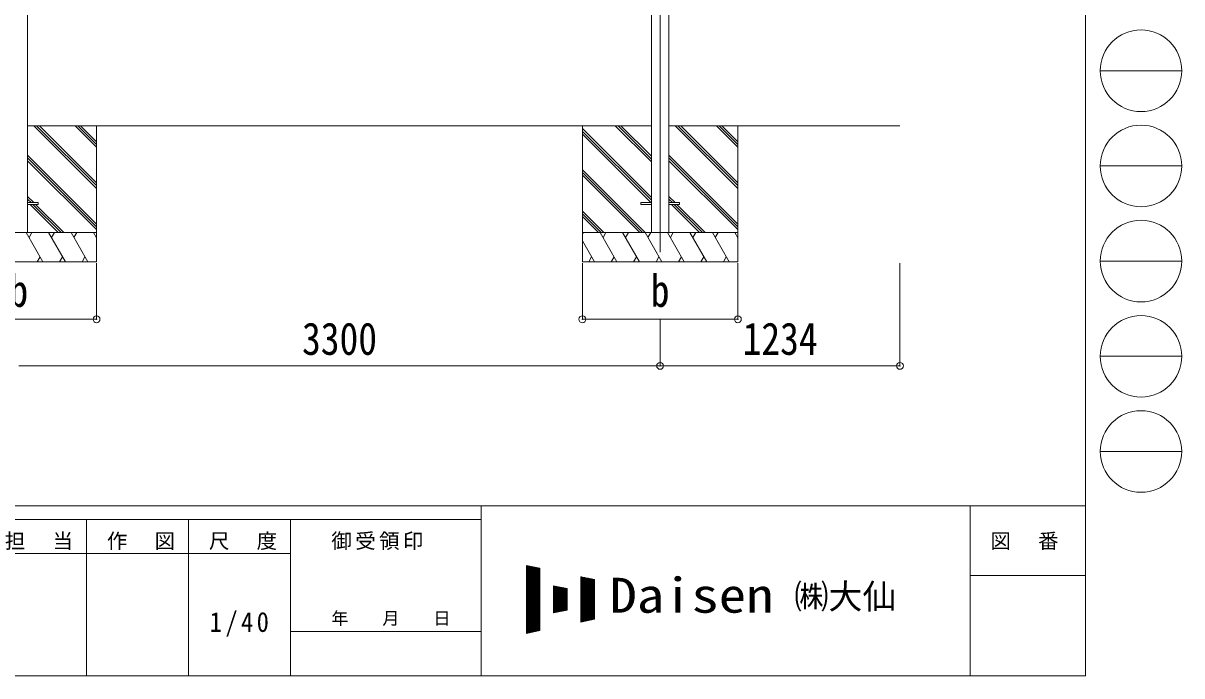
# Model space of a CAD drawing. Units: millimetres at full size. Extents: x -9783 to 9892, y -6828 to 6752.
# Drawn here: x 3930 to 9892, y -6828 to -3468 of the extents above; entities that cross this region are included whole.
import ezdxf
from ezdxf.enums import TextEntityAlignment as Align

# ---------------------------------------------------------------- set-up
doc = ezdxf.new("R2010")
doc.units = ezdxf.units.MM
doc.header["$LTSCALE"] = 35
doc.header["$PDMODE"] = 32
doc.header["$PDSIZE"] = 35
for name, color, linetype, lineweight in [('0-0_0', 7, 'Continuous', 9), ('0-1_本体', 4, 'Continuous', 9), ('0-2_部品', 7, 'Continuous', 9), ('0-8_PARTS2', 2, 'Continuous', 9), ('0-A_寸法', 6, 'Continuous', 9), ('F-0_240', 7, 'Continuous', 9)]:
    doc.layers.add(name, color=color, linetype=linetype, lineweight=lineweight)
doc.styles.add('ＭＳ ゴシック', font='')
doc.styles.get('ＭＳ ゴシック').set_extended_font_data('MS Gothic')

msp = doc.modelspace()

# ---------------------------------------------------------------- linework, layer by layer
at = {"layer": '0-0_0'}
for p, q in [((7162.16, -3996.32), (3952.56, -3996.32)), ((4307.36, -4318.78), (3984.89, -3996.32)), ((4307.36, -4304.64), (3999.04, -3996.32)), ((4307.36, -4290.49), (4013.18, -3996.32)), ((4307.36, -4106.65), (4197.03, -3996.32)), ((4307.36, -4092.51), (4211.17, -3996.32)), ((4307.36, -4078.36), (4225.31, -3996.32)), ((4307.36, -3996.32), (4307.36, -4696.32)), ((6807.36, -3996.32), (6807.36, -4696.32)), ((7162.16, -4365.79), (6807.36, -4011)), ((7162.16, -4379.94), (6807.36, -4025.14)), ((7159.9, -4391.82), (6807.36, -4039.28)), ((7162.16, -4181.95), (6976.53, -3996.32)), ((7162.16, -4167.81), (6990.67, -3996.32)), ((7162.16, -4153.66), (7004.81, -3996.32)), ((8441.36, -3996.32), (7252.56, -3996.32)), ((7607.36, -4318.78), (7284.89, -3996.32)), ((7607.36, -4304.64), (7299.04, -3996.32)), ((7607.36, -4290.49), (7313.18, -3996.32)), ((7607.36, -4106.65), (7497.03, -3996.32)), ((7607.36, -4092.51), (7511.17, -3996.32)), ((7607.36, -4078.36), (7525.31, -3996.32)), ((7607.36, -3996.32), (7607.36, -4696.32)), ((4307.36, -4502.63), (3952.56, -4147.83)), ((4307.36, -4516.77), (3952.56, -4161.97)), ((7607.36, -4502.63), (7252.56, -4147.83)), ((7607.36, -4516.77), (7252.56, -4161.97)), ((4307.36, -4530.91), (3952.56, -4176.11)), ((7130.55, -4546.32), (6807.36, -4223.13)), ((7607.36, -4530.91), (7252.56, -4176.11)), ((7116.41, -4546.32), (6807.36, -4237.27)), ((7102.26, -4546.32), (6807.36, -4251.41)), ((3984.42, -4391.82), (3952.56, -4359.96)), ((3970.27, -4391.82), (3952.56, -4374.1)), ((3956.13, -4391.82), (3952.56, -4388.24)), ((4110.63, -4546.32), (3965.13, -4400.82)), ((4124.77, -4546.32), (3979.27, -4400.82)), ((4138.92, -4546.32), (3993.42, -4400.82)), ((7284.42, -4391.82), (7252.56, -4359.96)), ((7270.27, -4391.82), (7252.56, -4374.1)), ((7256.13, -4391.82), (7252.56, -4388.24)), ((7410.63, -4546.32), (7265.13, -4400.82)), ((7424.77, -4546.32), (7279.27, -4400.82)), ((7438.92, -4546.32), (7293.42, -4400.82)), ((6918.42, -4546.32), (6807.36, -4435.26)), ((6904.27, -4546.32), (6807.36, -4449.4)), ((6890.13, -4546.32), (6807.36, -4463.54)), ((3507.36, -4546.32), (4307.36, -4546.32)), ((4031.67, -4696.32), (3945.07, -4546.32)), ((3960.07, -4572.3), (3975.07, -4546.32)), ((4147.14, -4696.32), (4060.54, -4546.32)), ((4075.54, -4572.3), (4090.54, -4546.32)), ((4262.61, -4696.32), (4176.01, -4546.32)), ((4191.01, -4572.3), (4206.01, -4546.32)), ((4307.36, -4573.82), (4291.48, -4546.32)), ((6807.36, -4546.32), (7607.36, -4546.32)), ((6813.19, -4546.32), (6807.36, -4556.42)), ((6869.79, -4696.32), (6807.36, -4588.18)), ((6985.26, -4696.32), (6898.66, -4546.32)), ((6928.66, -4546.32), (6913.66, -4572.3)), ((7100.73, -4696.32), (7014.13, -4546.32)), ((7029.13, -4572.3), (7044.13, -4546.32)), ((7216.2, -4696.32), (7129.6, -4546.32)), ((7144.6, -4572.3), (7159.6, -4546.32)), ((7331.67, -4696.32), (7245.07, -4546.32)), ((7260.07, -4572.3), (7275.07, -4546.32)), ((7447.14, -4696.32), (7360.54, -4546.32)), ((7375.54, -4572.3), (7390.54, -4546.32)), ((7562.61, -4696.32), (7476.01, -4546.32)), ((7491.01, -4572.3), (7506.01, -4546.32)), ((7607.36, -4573.82), (7591.48, -4546.32)), ((4307.36, -4696.32), (3507.36, -4696.32)), ((4016.67, -4670.34), (4001.67, -4696.32)), ((4132.14, -4670.34), (4117.14, -4696.32)), ((4247.61, -4670.34), (4232.61, -4696.32)), ((7607.36, -4696.32), (6807.36, -4696.32)), ((6854.79, -4670.34), (6839.79, -4696.32)), ((6970.26, -4670.34), (6955.26, -4696.32)), ((7085.73, -4670.34), (7070.73, -4696.32)), ((7201.2, -4670.34), (7186.2, -4696.32)), ((7316.67, -4670.34), (7301.67, -4696.32)), ((7432.14, -4670.34), (7417.14, -4696.32)), ((7547.61, -4670.34), (7532.61, -4696.32))]:
    msp.add_line(p, q, dxfattribs=at)
at = {"layer": '0-1_本体'}
for p, q in [((3952.56, -1369.51), (3952.56, -4545.89)), ((7162.16, -1369.51), (7162.16, -4545.89)), ((7252.56, -1369.51), (7252.56, -4545.87))]:
    msp.add_line(p, q, dxfattribs=at)
at = {"layer": '0-2_部品', "color": 4}
for p, q in [((3952.56, -4391.82), (4007.36, -4391.82)), ((3952.56, -4400.82), (4007.36, -4400.82)), ((4007.36, -4391.82), (4007.36, -4400.82)), ((7107.76, -4391.82), (7162.56, -4391.82)), ((7252.56, -4391.82), (7307.36, -4391.82)), ((7252.56, -4400.82), (7307.36, -4400.82)), ((7307.36, -4391.82), (7307.36, -4400.82))]:
    msp.add_line(p, q, dxfattribs=at)
msp.add_lwpolyline([(7107.76, -4391.82), (7107.76, -4400.82), (7162.56, -4400.82)], dxfattribs=at)
at = {"layer": '0-8_PARTS2'}
msp.add_line((7207.36, -1396.32), (7207.36, -4646.32), dxfattribs=at)
at = {"layer": '0-A_寸法'}
for p, q in [((4307.36, -4992.7), (4307.36, -4703.74)), ((6807.36, -4992.7), (6807.36, -4703.74)), ((7607.36, -4992.7), (7607.36, -4703.74)), ((8441.36, -5232.68), (8441.36, -4703.74)), ((3507.36, -4992.7), (4307.36, -4992.7)), ((6807.36, -4992.7), (7607.36, -4992.7)), ((7207.36, -5232.68), (7207.36, -4992.7)), ((7207.36, -5232.68), (7207.36, -4992.7)), ((3907.36, -5232.68), (7207.36, -5232.68)), ((7207.36, -5232.68), (8441.36, -5232.68))]:
    msp.add_line(p, q, dxfattribs=at)
for p in [(4307.36, -4992.7), (6807.36, -4992.7), (7607.36, -4992.7), (7207.36, -5232.68), (8441.36, -5232.68)]:
    msp.add_point(p, dxfattribs=at)
at = {"layer": 'F-0_240', "color": 5}
for p, q in [((9396.97, 6751.9), (9396.97, -6828.1)), ((-9783.03, -5953.1), (9396.97, -5953.1)), ((6285.75, -5953.1), (6285.75, -6828.1)), ((8801.97, -5953.1), (8801.97, -6828.1)), ((-9783.03, -6023.1), (6285.75, -6023.1)), ((4255.75, -6023.1), (4255.75, -6828.1)), ((4780.75, -6023.1), (4780.75, -6828.1)), ((5305.75, -6023.1), (5305.75, -6828.1)), ((3205.75, -6198.1), (5305.75, -6198.1)), ((8801.97, -6311.85), (9396.97, -6311.85)), ((5305.75, -6600.6), (6285.75, -6600.6)), ((-9783.03, -6828.1), (9396.97, -6828.1))]:
    msp.add_line(p, q, dxfattribs=at)
at = {"layer": 'F-0_240', "color": 4}
for p, q in [((9471.77, -3713.1), (9891.77, -3713.1)), ((9471.77, -4203.1), (9891.77, -4203.1)), ((9471.77, -4693.1), (9891.77, -4693.1)), ((9471.77, -5183.1), (9891.77, -5183.1)), ((9471.77, -5673.1), (9891.77, -5673.1))]:
    msp.add_line(p, q, dxfattribs=at)
at = {"layer": 'F-0_240'}
for p, q in [((6519.04, -6259.47), (6589.04, -6274.05)), ((6519.04, -6259.47), (6519.04, -6609.47)), ((6521.12, -6609.03), (6521.12, -6259.9)), ((6519.04, -6262.76), (6534.85, -6262.76)), ((6519.04, -6266.26), (6551.65, -6266.26)), ((6519.04, -6269.76), (6568.45, -6269.76)), ((6519.04, -6273.26), (6585.25, -6273.26)), ((6519.04, -6276.76), (6589.04, -6276.76)), ((6519.04, -6280.26), (6589.04, -6280.26)), ((6519.04, -6283.76), (6589.04, -6283.76)), ((6519.04, -6287.26), (6589.04, -6287.26)), ((6519.04, -6290.76), (6589.04, -6290.76)), ((6519.04, -6294.26), (6589.04, -6294.26)), ((6519.04, -6297.76), (6589.04, -6297.76)), ((6519.04, -6301.26), (6589.04, -6301.26)), ((6519.04, -6304.76), (6589.04, -6304.76)), ((6519.04, -6308.26), (6589.04, -6308.26)), ((6519.04, -6311.76), (6589.04, -6311.76)), ((6519.04, -6315.26), (6589.04, -6315.26)), ((6519.04, -6318.76), (6589.04, -6318.76)), ((6524.62, -6608.3), (6524.62, -6260.63)), ((6528.12, -6607.58), (6528.12, -6261.36)), ((6531.62, -6606.85), (6531.62, -6262.09)), ((6535.12, -6606.12), (6535.12, -6262.81)), ((6538.62, -6605.39), (6538.62, -6263.54)), ((6542.12, -6604.66), (6542.12, -6264.27)), ((6545.62, -6603.93), (6545.62, -6265)), ((6549.12, -6603.2), (6549.12, -6265.73)), ((6552.62, -6602.47), (6552.62, -6266.46)), ((6556.12, -6601.74), (6556.12, -6267.19)), ((6559.62, -6601.01), (6559.62, -6267.92)), ((6563.12, -6600.28), (6563.12, -6268.65)), ((6566.62, -6599.55), (6566.62, -6269.38)), ((6570.12, -6598.83), (6570.12, -6270.11)), ((6573.62, -6598.1), (6573.62, -6270.84)), ((6577.12, -6597.37), (6577.12, -6271.56)), ((6580.62, -6596.64), (6580.62, -6272.29)), ((6584.12, -6595.91), (6584.12, -6273.02)), ((6587.62, -6595.18), (6587.62, -6273.75)), ((6589.04, -6274.05), (6589.04, -6594.88)), ((6799.04, -6317.8), (6869.04, -6332.38)), ((6799.04, -6317.8), (6799.04, -6551.13)), ((6799.04, -6318.76), (6803.65, -6318.76)), ((6801.12, -6550.7), (6801.12, -6318.23)), ((6804.62, -6549.97), (6804.62, -6318.96)), ((6519.04, -6322.26), (6589.04, -6322.26)), ((6519.04, -6325.76), (6589.04, -6325.76)), ((6519.04, -6329.26), (6589.04, -6329.26)), ((6519.04, -6332.76), (6589.04, -6332.76)), ((6519.04, -6336.26), (6589.04, -6336.26)), ((6519.04, -6339.76), (6589.04, -6339.76)), ((6519.04, -6343.26), (6589.04, -6343.26)), ((6519.04, -6346.76), (6589.04, -6346.76)), ((6519.04, -6350.26), (6589.04, -6350.26)), ((6519.04, -6353.76), (6589.04, -6353.76)), ((6519.04, -6357.26), (6589.04, -6357.26)), ((6519.04, -6360.76), (6589.04, -6360.76)), ((6519.04, -6364.26), (6589.04, -6364.26)), ((6519.04, -6367.76), (6589.04, -6367.76)), ((6519.04, -6371.26), (6589.04, -6371.26)), ((6519.04, -6374.76), (6589.04, -6374.76)), ((6519.04, -6378.26), (6589.04, -6378.26)), ((6659.04, -6364.47), (6729.04, -6379.05)), ((6659.04, -6364.47), (6659.04, -6504.47)), ((6659.04, -6367.76), (6674.85, -6367.76)), ((6659.04, -6371.26), (6691.65, -6371.26)), ((6659.04, -6374.76), (6708.45, -6374.76)), ((6659.04, -6378.26), (6725.25, -6378.26)), ((6661.12, -6504.03), (6661.12, -6364.9)), ((6664.62, -6503.3), (6664.62, -6365.63)), ((6668.12, -6502.58), (6668.12, -6366.36)), ((6671.62, -6501.85), (6671.62, -6367.09)), ((6675.12, -6501.12), (6675.12, -6367.81)), ((6678.62, -6500.39), (6678.62, -6368.54)), ((6682.12, -6499.66), (6682.12, -6369.27)), ((6685.62, -6498.93), (6685.62, -6370)), ((6689.12, -6498.2), (6689.12, -6370.73)), ((6692.62, -6497.47), (6692.62, -6371.46)), ((6696.12, -6496.74), (6696.12, -6372.19)), ((6699.62, -6496.01), (6699.62, -6372.92)), ((6703.12, -6495.28), (6703.12, -6373.65)), ((6706.62, -6494.55), (6706.62, -6374.38)), ((6710.12, -6493.83), (6710.12, -6375.11)), ((6713.62, -6493.1), (6713.62, -6375.84)), ((6717.12, -6492.37), (6717.12, -6376.56)), ((6720.62, -6491.64), (6720.62, -6377.29)), ((6724.12, -6490.91), (6724.12, -6378.02)), ((6727.62, -6490.18), (6727.62, -6378.75)), ((6729.04, -6379.05), (6729.04, -6489.88)), ((6799.04, -6322.26), (6820.45, -6322.26)), ((6799.04, -6325.76), (6837.25, -6325.76)), ((6799.04, -6329.26), (6854.05, -6329.26)), ((6799.04, -6332.76), (6869.04, -6332.76)), ((6799.04, -6336.26), (6869.04, -6336.26)), ((6799.04, -6339.76), (6869.04, -6339.76)), ((6799.04, -6343.26), (6869.04, -6343.26)), ((6799.04, -6346.76), (6869.04, -6346.76)), ((6799.04, -6350.26), (6869.04, -6350.26)), ((6799.04, -6353.76), (6869.04, -6353.76)), ((6799.04, -6357.26), (6869.04, -6357.26)), ((6799.04, -6360.76), (6869.04, -6360.76)), ((6799.04, -6364.26), (6869.04, -6364.26)), ((6799.04, -6367.76), (6869.04, -6367.76)), ((6799.04, -6371.26), (6869.04, -6371.26)), ((6799.04, -6374.76), (6869.04, -6374.76)), ((6799.04, -6378.26), (6869.04, -6378.26)), ((6808.12, -6549.24), (6808.12, -6319.69)), ((6811.62, -6548.51), (6811.62, -6320.42)), ((6815.12, -6547.78), (6815.12, -6321.15)), ((6818.62, -6547.05), (6818.62, -6321.88)), ((6822.12, -6546.33), (6822.12, -6322.61)), ((6825.62, -6545.6), (6825.62, -6323.34)), ((6829.12, -6544.87), (6829.12, -6324.06)), ((6832.62, -6544.14), (6832.62, -6324.79)), ((6836.12, -6543.41), (6836.12, -6325.52)), ((6839.62, -6542.68), (6839.62, -6326.25)), ((6843.12, -6541.95), (6843.12, -6326.98)), ((6846.62, -6541.22), (6846.62, -6327.71)), ((6850.12, -6540.49), (6850.12, -6328.44)), ((6853.62, -6539.76), (6853.62, -6329.17)), ((6857.12, -6539.03), (6857.12, -6329.9)), ((6860.62, -6538.3), (6860.62, -6330.63)), ((6864.12, -6537.58), (6864.12, -6331.36)), ((6867.62, -6536.85), (6867.62, -6332.09)), ((6869.04, -6332.38), (6869.04, -6536.55)), ((6519.04, -6381.76), (6589.04, -6381.76)), ((6519.04, -6385.26), (6589.04, -6385.26)), ((6519.04, -6388.76), (6589.04, -6388.76)), ((6519.04, -6392.26), (6589.04, -6392.26)), ((6519.04, -6395.76), (6589.04, -6395.76)), ((6519.04, -6399.26), (6589.04, -6399.26)), ((6519.04, -6402.76), (6589.04, -6402.76)), ((6519.04, -6406.26), (6589.04, -6406.26)), ((6519.04, -6409.76), (6589.04, -6409.76)), ((6519.04, -6413.26), (6589.04, -6413.26)), ((6519.04, -6416.76), (6589.04, -6416.76)), ((6519.04, -6420.26), (6589.04, -6420.26)), ((6519.04, -6423.76), (6589.04, -6423.76)), ((6519.04, -6427.26), (6589.04, -6427.26)), ((6519.04, -6430.76), (6589.04, -6430.76)), ((6519.04, -6434.26), (6589.04, -6434.26)), ((6519.04, -6437.76), (6589.04, -6437.76)), ((6659.04, -6381.76), (6729.04, -6381.76)), ((6659.04, -6385.26), (6729.04, -6385.26)), ((6659.04, -6388.76), (6729.04, -6388.76)), ((6659.04, -6392.26), (6729.04, -6392.26)), ((6659.04, -6395.76), (6729.04, -6395.76)), ((6659.04, -6399.26), (6729.04, -6399.26)), ((6659.04, -6402.76), (6729.04, -6402.76)), ((6659.04, -6406.26), (6729.04, -6406.26)), ((6659.04, -6409.76), (6729.04, -6409.76)), ((6659.04, -6413.26), (6729.04, -6413.26)), ((6659.04, -6416.76), (6729.04, -6416.76)), ((6659.04, -6420.26), (6729.04, -6420.26)), ((6659.04, -6423.76), (6729.04, -6423.76)), ((6659.04, -6427.26), (6729.04, -6427.26)), ((6659.04, -6430.76), (6729.04, -6430.76)), ((6659.04, -6434.26), (6729.04, -6434.26)), ((6659.04, -6437.76), (6729.04, -6437.76)), ((6799.04, -6381.76), (6869.04, -6381.76)), ((6799.04, -6385.26), (6869.04, -6385.26)), ((6799.04, -6388.76), (6869.04, -6388.76)), ((6799.04, -6392.26), (6869.04, -6392.26)), ((6799.04, -6395.76), (6869.04, -6395.76)), ((6799.04, -6399.26), (6869.04, -6399.26)), ((6799.04, -6402.76), (6869.04, -6402.76)), ((6799.04, -6406.26), (6869.04, -6406.26)), ((6799.04, -6409.76), (6869.04, -6409.76)), ((6799.04, -6413.26), (6869.04, -6413.26)), ((6799.04, -6416.76), (6869.04, -6416.76)), ((6799.04, -6420.26), (6869.04, -6420.26)), ((6799.04, -6423.76), (6869.04, -6423.76)), ((6799.04, -6427.26), (6869.04, -6427.26)), ((6799.04, -6430.76), (6869.04, -6430.76)), ((6799.04, -6434.26), (6869.04, -6434.26)), ((6799.04, -6437.76), (6869.04, -6437.76)), ((6519.04, -6441.26), (6589.04, -6441.26)), ((6519.04, -6444.76), (6589.04, -6444.76)), ((6519.04, -6448.26), (6589.04, -6448.26)), ((6519.04, -6451.76), (6589.04, -6451.76)), ((6519.04, -6455.26), (6589.04, -6455.26)), ((6519.04, -6458.76), (6589.04, -6458.76)), ((6519.04, -6462.26), (6589.04, -6462.26)), ((6519.04, -6465.76), (6589.04, -6465.76)), ((6519.04, -6469.26), (6589.04, -6469.26)), ((6519.04, -6472.76), (6589.04, -6472.76)), ((6519.04, -6476.26), (6589.04, -6476.26)), ((6519.04, -6479.76), (6589.04, -6479.76)), ((6519.04, -6483.26), (6589.04, -6483.26)), ((6519.04, -6486.76), (6589.04, -6486.76)), ((6519.04, -6490.26), (6589.04, -6490.26)), ((6519.04, -6493.76), (6589.04, -6493.76)), ((6519.04, -6497.26), (6589.04, -6497.26)), ((6659.04, -6441.26), (6729.04, -6441.26)), ((6659.04, -6444.76), (6729.04, -6444.76)), ((6659.04, -6448.26), (6729.04, -6448.26)), ((6659.04, -6451.76), (6729.04, -6451.76)), ((6659.04, -6455.26), (6729.04, -6455.26)), ((6659.04, -6458.76), (6729.04, -6458.76)), ((6659.04, -6462.26), (6729.04, -6462.26)), ((6659.04, -6465.76), (6729.04, -6465.76)), ((6659.04, -6469.26), (6729.04, -6469.26)), ((6659.04, -6472.76), (6729.04, -6472.76)), ((6659.04, -6476.26), (6729.04, -6476.26)), ((6659.04, -6479.76), (6729.04, -6479.76)), ((6659.04, -6483.26), (6729.04, -6483.26)), ((6659.04, -6486.76), (6729.04, -6486.76)), ((6659.04, -6504.47), (6729.04, -6489.88)), ((6659.04, -6490.26), (6727.23, -6490.26)), ((6659.04, -6493.76), (6710.43, -6493.76)), ((6659.04, -6497.26), (6693.63, -6497.26)), ((6799.04, -6441.26), (6869.04, -6441.26)), ((6799.04, -6444.76), (6869.04, -6444.76)), ((6799.04, -6448.26), (6869.04, -6448.26)), ((6799.04, -6451.76), (6869.04, -6451.76)), ((6799.04, -6455.26), (6869.04, -6455.26)), ((6799.04, -6458.76), (6869.04, -6458.76)), ((6799.04, -6462.26), (6869.04, -6462.26)), ((6799.04, -6465.76), (6869.04, -6465.76)), ((6799.04, -6469.26), (6869.04, -6469.26)), ((6799.04, -6472.76), (6869.04, -6472.76)), ((6799.04, -6476.26), (6869.04, -6476.26)), ((6799.04, -6479.76), (6869.04, -6479.76)), ((6799.04, -6483.26), (6869.04, -6483.26)), ((6799.04, -6486.76), (6869.04, -6486.76)), ((6799.04, -6490.26), (6869.04, -6490.26)), ((6799.04, -6493.76), (6869.04, -6493.76)), ((6799.04, -6497.26), (6869.04, -6497.26)), ((6519.04, -6500.76), (6589.04, -6500.76)), ((6519.04, -6504.26), (6589.04, -6504.26)), ((6519.04, -6507.76), (6589.04, -6507.76)), ((6519.04, -6511.26), (6589.04, -6511.26)), ((6519.04, -6514.76), (6589.04, -6514.76)), ((6519.04, -6518.26), (6589.04, -6518.26)), ((6519.04, -6521.76), (6589.04, -6521.76)), ((6519.04, -6525.26), (6589.04, -6525.26)), ((6519.04, -6528.76), (6589.04, -6528.76)), ((6519.04, -6532.26), (6589.04, -6532.26)), ((6519.04, -6535.76), (6589.04, -6535.76)), ((6519.04, -6539.26), (6589.04, -6539.26)), ((6519.04, -6542.76), (6589.04, -6542.76)), ((6519.04, -6546.26), (6589.04, -6546.26)), ((6519.04, -6549.76), (6589.04, -6549.76)), ((6519.04, -6553.26), (6589.04, -6553.26)), ((6519.04, -6556.76), (6589.04, -6556.76)), ((6659.04, -6500.76), (6676.83, -6500.76)), ((6659.04, -6504.26), (6660.03, -6504.26)), ((6799.04, -6500.76), (6869.04, -6500.76)), ((6799.04, -6504.26), (6869.04, -6504.26)), ((6799.04, -6507.76), (6869.04, -6507.76)), ((6799.04, -6511.26), (6869.04, -6511.26)), ((6799.04, -6514.76), (6869.04, -6514.76)), ((6799.04, -6518.26), (6869.04, -6518.26)), ((6799.04, -6521.76), (6869.04, -6521.76)), ((6799.04, -6525.26), (6869.04, -6525.26)), ((6799.04, -6528.76), (6869.04, -6528.76)), ((6799.04, -6532.26), (6869.04, -6532.26)), ((6799.04, -6535.76), (6869.04, -6535.76)), ((6869.04, -6536.55), (6799.04, -6551.13)), ((6799.04, -6539.26), (6856.03, -6539.26)), ((6799.04, -6542.76), (6839.23, -6542.76)), ((6799.04, -6546.26), (6822.43, -6546.26)), ((6799.04, -6549.76), (6805.63, -6549.76)), ((6519.04, -6560.26), (6589.04, -6560.26)), ((6519.04, -6563.76), (6589.04, -6563.76)), ((6519.04, -6567.26), (6589.04, -6567.26)), ((6519.04, -6570.76), (6589.04, -6570.76)), ((6519.04, -6574.26), (6589.04, -6574.26)), ((6519.04, -6577.76), (6589.04, -6577.76)), ((6519.04, -6581.26), (6589.04, -6581.26)), ((6519.04, -6584.76), (6589.04, -6584.76)), ((6519.04, -6588.26), (6589.04, -6588.26)), ((6519.04, -6591.76), (6589.04, -6591.76)), ((6589.04, -6594.88), (6519.04, -6609.47)), ((6519.04, -6595.26), (6587.23, -6595.26)), ((6519.04, -6598.76), (6570.43, -6598.76)), ((6519.04, -6602.26), (6553.63, -6602.26)), ((6519.04, -6605.76), (6536.83, -6605.76)), ((6519.04, -6609.26), (6520.03, -6609.26))]:
    msp.add_line(p, q, dxfattribs=at)
at = {"layer": 'F-0_240', "color": 4}
for centre in [(9681.77, -3713.1), (9681.77, -4203.1), (9681.77, -4693.1), (9681.77, -5183.1), (9681.77, -5673.1)]:
    msp.add_circle(centre, 210, dxfattribs=at)

# ---------------------------------------------------------------- texts
at = {"layer": '0-A_寸法', "color": 7, "style": 'ＭＳ ゴシック', "width": 0.85}
for s, p in [('b', (3859.23, -4978.33)), ('b', (7159.23, -4978.33)), ('3300', (5364.86, -5225.68)), ('1234', (7631.86, -5225.68))]:
    msp.add_text(s, height=166.8, dxfattribs=at).set_placement(p, align=Align.BOTTOM_LEFT)
at = {"layer": 'F-0_240', "style": 'ＭＳ ゴシック', "width": 1.15}
msp.add_text('Daisen', height=179.6, dxfattribs=at).set_placement((6947.05, -6556.97), align=Align.BOTTOM_LEFT)
at = {"layer": 'F-0_240', "style": 'ＭＳ ゴシック'}
for s, height, p in [('㈱大仙\u3000', 128.3, (7898.35, -6521.97)), ('年\u3000\u3000月\u3000\u3000日', 64.15, (5515.76, -6583.1))]:
    msp.add_text(s, height=height, dxfattribs=at).set_placement(p, align=Align.BOTTOM_LEFT)
at = {"layer": 'F-0_240', "attachment_point": 7, "style": 'ＭＳ ゴシック'}
for s, insert, char_height in [('\\T1.17;担\u3000当', (3835.76, -6180.6), 76.98), ('\\T1.17;作\u3000図', (4360.75, -6180.6), 76.98), ('\\T1.17;尺\u3000度', (4885.76, -6180.6), 76.98), ('\\T1.17;御受領印', (5515.75, -6180.6), 76.98), ('\\T1.17;図\u3000番', (8906.97, -6180.6), 76.98), ('\\T1.28;\\W0.9;1/40', (4890.13, -6626.85), 102.6)]:
    msp.add_mtext(s, dxfattribs=dict(at, insert=insert, char_height=char_height))

doc.saveas('drawing.dxf')
